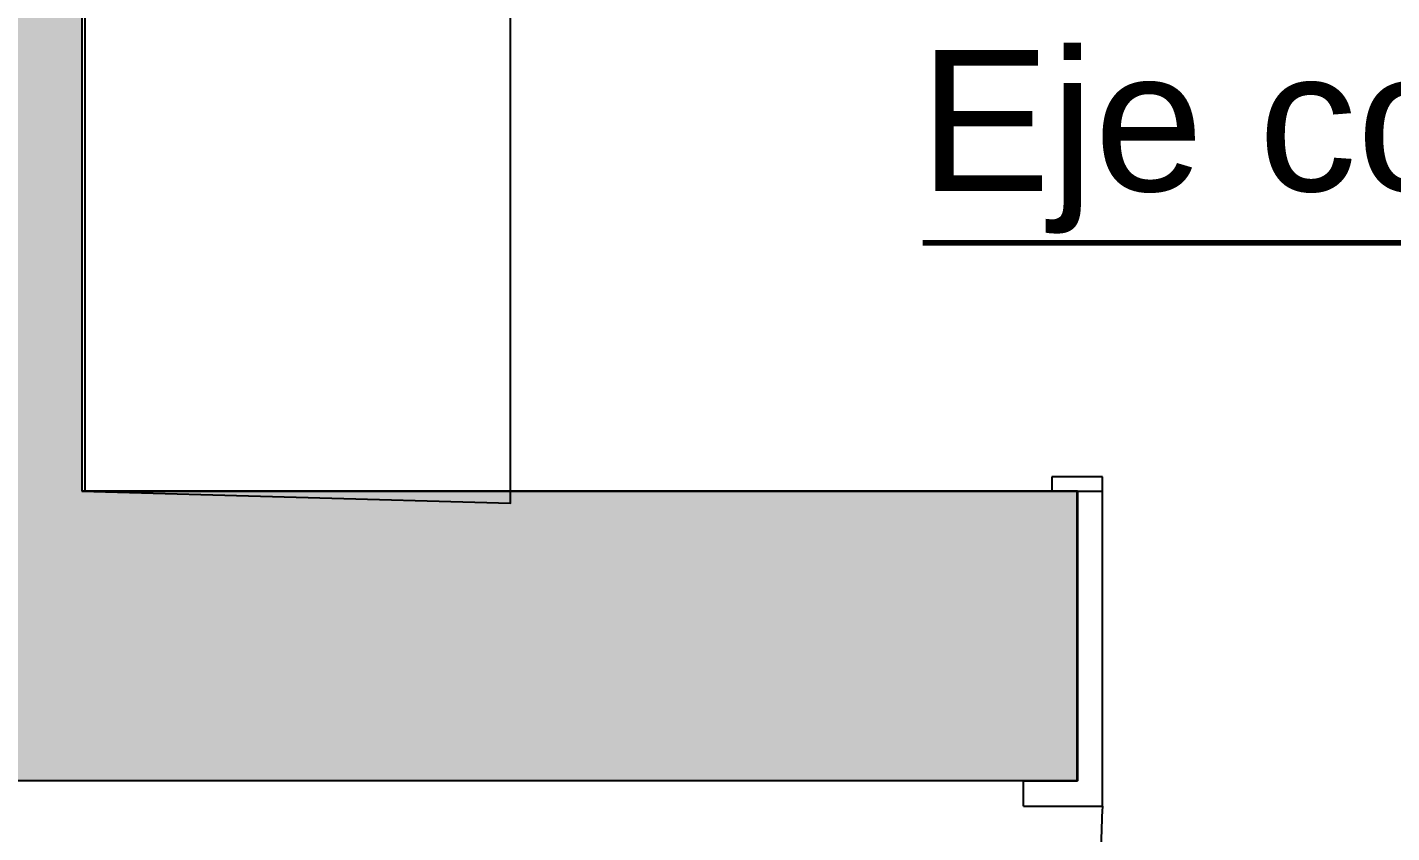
# Model space of a CAD drawing. Header units: millimetres. Extents: x 58411 to 366943, y -302717 to -95300.
# Drawn here: x 210150 to 212570, y -216826 to -215398 of the extents above; entities that cross this region are included whole.
import ezdxf

# ---------------------------------------------------------------- set-up
doc = ezdxf.new("R2010")
doc.units = ezdxf.units.MM
doc.header["$LTSCALE"] = 1000
doc.linetypes.add('DASHDOT', pattern=[1, 0.5, -0.25, 0, -0.25])
doc.linetypes.add('HIDDEN', pattern=[0.375, 0.25, -0.125])
for name, color, linetype in [('A-Desagues y Pendientes', 240, 'Continuous'), ('A-Mur-Nuevo', 5, 'Continuous'), ('A-murhatch', 34, 'Continuous'), ('A-Muros', 3, 'Continuous'), ('TXT-LOC', 2, 'Continuous')]:
    doc.layers.add(name, color=color, linetype=linetype)
doc.styles.add('SB-50', font='swissel.ttf', dxfattribs={"height": 100})

msp = doc.modelspace()

# ---------------------------------------------------------------- hatches: boundary and pattern name
at = {"layer": 'A-murhatch'}
msp.add_hatch(color=256, dxfattribs=at).paths.add_polyline_path([(209582.918, -212110.675), (209582.918, -212570.021), (209869.706, -212570.021), (209869.706, -216734.68), (212012.327, -216734.68), (212012.327, -216220.366), (210251.569, -216220.366), (210246.569, -216220.366), (210246.569, -212550.366), (211060.838, -212550.366), (211060.838, -212110.675)])

# ---------------------------------------------------------------- linework, layer by layer
at = {"color": 7}
for p, q in [((212056.897, -216195.366), (211966.897, -216195.366)), ((211966.897, -216195.366), (211966.897, -216220.366)), ((212056.897, -216220.366), (212056.897, -216195.366)), ((211966.897, -216220.366), (212056.897, -216220.366)), ((212011.897, -216734.68), (212011.897, -216220.366)), ((212011.897, -216220.366), (212056.897, -216220.366)), ((212011.897, -216734.68), (212011.897, -216220.366)), ((212011.897, -216734.68), (212011.897, -216220.366)), ((212056.897, -216779.68), (212056.897, -216220.366)), ((211916.897, -216779.68), (211916.897, -216734.68)), ((211916.897, -216734.68), (212011.897, -216734.68)), ((211916.897, -216779.68), (212056.897, -216779.68))]:
    msp.add_line(p, q, dxfattribs=at)
msp.add_lwpolyline([(210246.569, -216220.366), (211006.569, -216241.916), (211006.569, -212550.366), (210246.569, -212550.366), (210246.569, -216220.366)], dxfattribs=at)
at = {"color": 24, "linetype": 'HIDDEN'}
msp.add_arc((213340.676, -216858.825), 1286.217, 176.472221, 277.762828, dxfattribs=at)
at = {"layer": 'A-Desagues y Pendientes', "color": 12, "linetype": 'DASHDOT', "ltscale": 150, "const_width": 10}
msp.add_lwpolyline([(221979.236, -215779.965), (211737.809, -215779.965)], dxfattribs=at)
at = {"layer": 'A-Mur-Nuevo', "ltscale": 500}
msp.add_circle((204294.377, -216386.967), 40772.57, dxfattribs=at)
at = {"layer": 'A-Muros'}
for points in [[(212012.327, -216220.366), (212012.327, -216734.68), (209869.706, -216734.68), (209869.706, -212570.021), (209582.918, -212570.021), (209582.918, -212110.675), (211060.838, -212110.675)], [(210246.569, -212550.366), (210246.569, -216220.366)], [(211060.838, -212550.366), (210251.569, -212550.366), (210251.569, -216220.366), (212017.327, -216220.366)], [(212012.327, -216220.366), (210246.569, -216220.366)], [(212012.327, -216734.68), (209869.706, -216734.68)]]:
    msp.add_lwpolyline(points, dxfattribs=at)

# ---------------------------------------------------------------- texts
at = {"layer": 'TXT-LOC', "style": 'SB-50'}
msp.add_text('Eje columna', height=250, dxfattribs=at).set_placement((211731.61, -215688.167))

doc.saveas('drawing.dxf')
